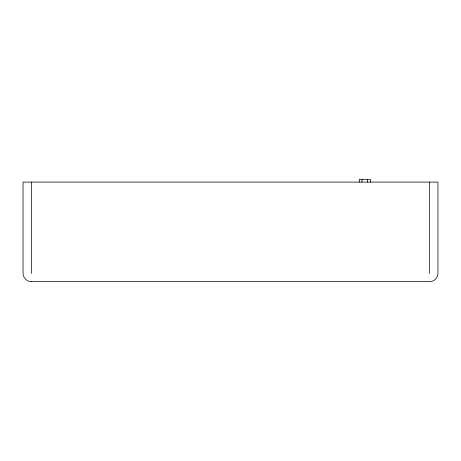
<?xml version="1.0" encoding="UTF-8"?>
<svg xmlns="http://www.w3.org/2000/svg" width="461" height="461" viewBox="0 0 461 461"><rect width="100%" height="100%" fill="white"/><g stroke="black" fill="none" stroke-linecap="round" stroke-linejoin="round"><path stroke-width="0.69" d="M429.485 281.671C433.985 281.792 437.985 277.879 437.95 273.373L437.95 182.095L23.05 182.095L23.05 273.373C23.015 277.879 27.02 281.792 31.521 281.671M31.619 281.671L429.11 281.671M429.652 182.095L429.652 273.373M370.344 182.199L370.344 179.329L359.28 179.329L359.28 182.199M367.521 179.329L367.521 182.199M361.989 179.329L361.989 182.199M31.348 182.095L31.348 273.373"/></g></svg>
